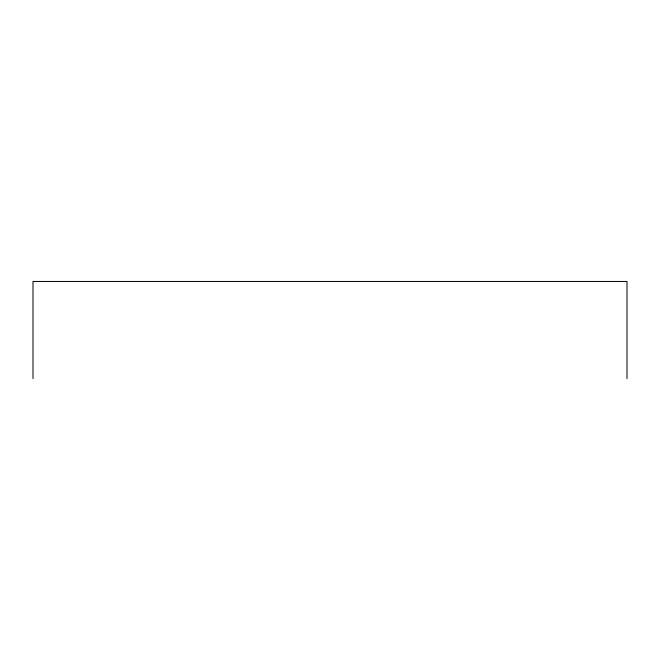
<?xml version="1.0" encoding="UTF-8"?>
<svg xmlns="http://www.w3.org/2000/svg" width="660" height="660" viewBox="0 0 660 660"><rect width="100%" height="100%" fill="white"/><g stroke="black" fill="none" stroke-linecap="round" stroke-linejoin="round"><path stroke-width="0.99" d="M627 378.543L627 281.457L33 281.457L33 378.543"/></g></svg>
